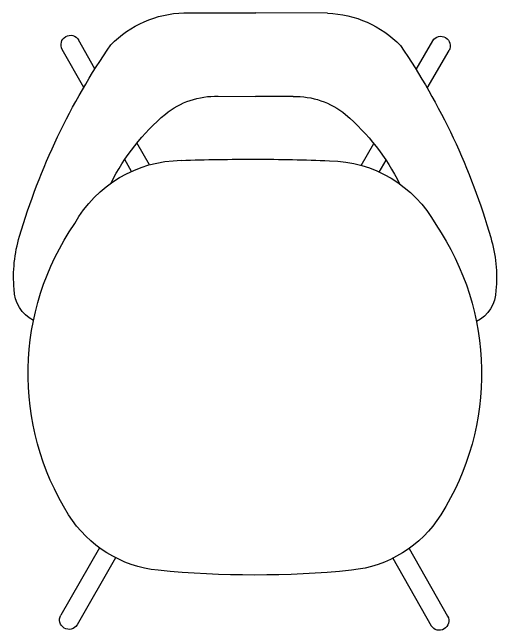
# Model space of a CAD drawing. Header units: millimetres. Extents: x 1294.6 to 1304.6, y 78.5 to 86.5.
# Drawn here: x 1299.364 to 1299.889, y 83.625 to 84.295 of the extents above; entities that cross this region are included whole.
import ezdxf

# ---------------------------------------------------------------- set-up
doc = ezdxf.new("R2010")
doc.units = ezdxf.units.MM
doc.layers.add('ARREDI attrezzature - furniture', color=175, linetype='Continuous')

# ---------------------------------------------------------------- blocks, each defined once
blk = doc.blocks.new('poltrona - armchair - fd37aw26')
at = {"layer": 'ARREDI attrezzature - furniture'}
for p, q in [((924.31745, 174.2368), (924.38718, 174.2368)), ((924.45692, 174.2368), (924.38718, 174.2368)), ((924.23136, 174.18223), (924.21537, 174.2103)), ((924.54302, 174.18223), (924.559, 174.2103)), ((924.2205, 174.16416), (924.19954, 174.20095)), ((924.55387, 174.16417), (924.57483, 174.20096)), ((924.35081, 174.15588), (924.38719, 174.15588)), ((924.42356, 174.15588), (924.38719, 174.15588)), ((924.28439, 174.08914), (924.2723, 174.11036)), ((924.48999, 174.08915), (924.50208, 174.11037)), ((924.26689, 174.08272), (924.26038, 174.09416)), ((924.50748, 174.08273), (924.51399, 174.09416)), ((924.23694, 173.71745), (924.19954, 173.65179)), ((924.53752, 173.71728), (924.57483, 173.65179)), ((924.25266, 173.70792), (924.21537, 173.64245)), ((924.52183, 173.70769), (924.559, 173.64244))]:
    blk.add_line(p, q, dxfattribs=at)
for centre, radius, start, end in [((924.32107, 174.13258), 0.10428, 91.99133, 135.53127), ((924.4533, 174.13259), 0.10428, 44.47096, 88.0109), ((924.20753, 174.2055), 0.00919, 31.47457, 209.63279), ((924.56684, 174.2055), 0.00919, 330.36944, 148.52765), ((924.78506, 173.83706), 0.65247, 145.60574, 163.76258), ((923.98933, 173.83705), 0.65247, 16.23964, 34.39649), ((924.34855, 174.079), 0.07691, 88.3164, 129.31311), ((924.42582, 174.079), 0.07691, 50.68912, 91.68582), ((924.43689, 173.9769), 0.21191, 130.3022, 153.53871), ((924.33749, 173.9769), 0.21191, 26.46352, 49.70002), ((924.31685, 173.97363), 0.11999, 90.74667, 150.88368), ((924.40324, 171.37301), 2.72202, 90.33779, 91.85465), ((924.37114, 171.37301), 2.72202, 88.14535, 89.66221), ((924.45752, 173.97363), 0.11999, 29.11632, 89.25333), ((924.42469, 173.88672), 0.25755, 145.65845, 212.05532), ((924.34969, 173.88672), 0.25755, 327.74612, 34.34155), ((924.28562, 173.98097), 0.13273, 163.12238, 185.55737), ((924.48876, 173.98097), 0.13273, 354.44485, 16.87984), ((924.18745, 173.96819), 0.03393, 180.12021, 243.4111), ((924.58693, 173.96819), 0.03393, 296.59112, 359.88202), ((924.3048, 173.81165), 0.11609, 212.05532, 264.13269), ((924.46932, 173.81123), 0.11609, 275.57822, 327.74612), ((924.38913, 174.63228), 0.94105, 264.13269, 275.57822), ((924.20753, 173.64725), 0.00919, 150.36721, 328.52543), ((924.56684, 173.64724), 0.00919, 211.47235, 29.63056)]:
    blk.add_arc(centre, radius, start, end, dxfattribs=at)

msp = doc.modelspace()

# ---------------------------------------------------------------- block references
at = {"layer": 'ARREDI attrezzature - furniture', "xscale": -1.114554086113794, "yscale": 1.114554086113794, "zscale": 1.114554086113794, "rotation": 359.8554487930034}
msp.add_blockref('poltrona - armchair - fd37aw26', (2329.41391, -112.50038), dxfattribs=at)

doc.saveas('drawing.dxf')
